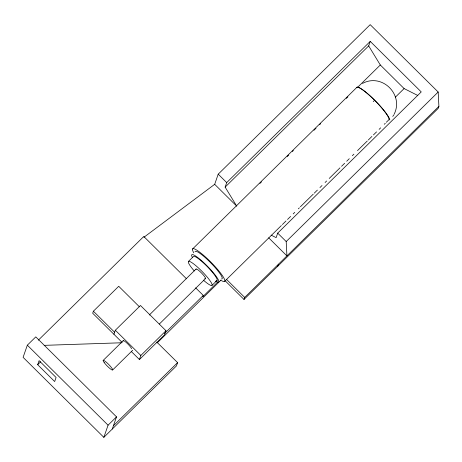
<?xml version="1.0" encoding="UTF-8"?>
<svg xmlns="http://www.w3.org/2000/svg" width="462" height="462" viewBox="0 0 462 462"><rect width="100%" height="100%" fill="white"/><g stroke="black" fill="none" stroke-linecap="round" stroke-linejoin="round"><path stroke-width="0.69" d="M394.253 113.993C403.886 94.473 381.935 72.817 362.503 83.437M112.278 429.036L116.516 416.874L35.776 336.879L27.333 345.183L23.1 357.34L103.84 437.341L176.449 365.904L177.593 362.618L156.837 342.111M37.682 364.703L39.097 360.649L56.093 377.494L54.678 381.548L37.682 364.703L40.662 361.775M139.455 306.837L118.717 286.29L93.388 311.209L92.683 313.236L122.084 342.371M113.929 334.286L115.338 330.232L140.471 305.492L165.979 330.728L164.559 334.806L139.426 359.546L131.266 351.466M103.84 437.341L108.073 425.179L116.516 416.874M139.426 359.546L140.846 355.469L165.979 330.728M143.936 237.26L214.68 184.315L218.208 174.18L370.189 24.659L438.178 92.025L438.9 106.37L438.195 108.397L244 299.451L225.283 280.902M214.68 184.315L236.775 206.208L225.133 187.116L226.709 182.6L370.247 41.389L421.234 91.915L277.702 233.125L276.126 237.641L271.148 235.129M195.651 287.866L203.28 295.42L202.853 296.639L217.931 281.808M244 299.451L244.704 297.424L438.9 106.37M277.772 266.222L278.476 264.195M225.133 187.116L368.67 45.905L370.247 41.389M392.746 116.418L394.028 114.674M38.346 340.171L143.786 236.475L186.498 278.8M192.556 249.001L356.693 87.52A22.8 3.667 45.5 0 1 374.618 100.254A22.8 3.667 45.5 0 1 388.894 119.733L386.324 122.263M259.927 183.431L261.475 181.912M287.197 156.606L288.738 155.088M292.342 151.542L293.37 150.531M313.946 130.284L316.008 128.263M319.606 124.717L320.634 123.706M346.361 98.4L347.903 96.881M357.161 87.768L380.313 64.992L368.67 45.905M194.248 270.951A16.799 2.703 45.5 0 1 188.375 262.497L188.375 261.504L193.445 256.52A16.799 2.703 45.5 0 1 208.368 267.735A16.799 2.703 45.5 0 1 216.308 280.521M103.13 360.452L123.146 340.76M149.313 315.015L196.009 269.075M112.693 369.923L132.704 350.236M159.39 323.983L205.567 278.551M395.362 97.176L404.111 88.571L417.798 95.484M203.303 280.07A16.799 2.703 45.5 0 0 212.052 285.325L217.117 280.342M164.495 333.581L203.28 295.42M157.253 342.839L220.703 280.411M224.757 281.214L281.358 225.531M282.386 224.52L285.99 220.975M287.531 219.456L290.621 216.418M293.191 213.889L294.733 212.37M298.337 208.824L299.364 207.813M300.392 206.803L313.259 194.144M314.287 193.133L317.377 190.096M319.947 187.566L322.008 185.539M325.092 182.502L326.634 180.983M329.21 178.453L340.015 167.822M341.557 166.303L344.646 163.265M346.702 161.244L349.278 158.709M352.362 155.677L353.909 154.158M357.507 150.612L367.284 140.997M368.312 139.98L371.916 136.44M373.458 134.921L376.547 131.884M379.117 129.348L380.665 127.835M384.263 124.29L385.296 123.279M268.682 237.815L286.919 255.89L286.197 241.545L438.178 92.025M113.427 425.745L177.593 362.618M44.19 345.351L121.829 342.764M115.338 330.232L140.846 355.469M380.313 64.992L404.111 88.571M218.208 174.18L226.709 182.6M277.702 233.125L286.197 241.545M226.49 279.377L244.704 297.424M93.388 311.209L114.634 332.259M27.333 345.183L108.073 425.179M212.052 285.325L212.052 284.332A16.799 2.703 45.5 0 0 201.773 271.142L198.654 268.139A16.799 2.703 45.5 0 0 188.375 261.504M123.169 341.031A6 0.964 45.5 0 1 126.732 342.925A6 0.964 45.5 0 1 131.595 348.746M373.215 101.64A22.8 1.109 -45 0 1 374.618 100.254M193.803 252.841A22.8 3.667 45.5 0 1 200.179 252.535A22.8 3.667 45.5 0 1 221.154 273.874A22.8 3.667 45.5 0 1 220.611 280.122M192.284 257.224A19.202 3.09 45.5 0 1 208.171 266.972A19.202 3.09 45.5 0 1 215.379 281.092M195.056 251.634A19.202 3.09 45.5 0 1 211.55 263.652A19.202 3.09 45.5 0 1 221.5 278.961M196.067 269.531A6.751 1.086 45.5 0 1 201.807 273.302A6.751 1.086 45.5 0 1 204.73 278.488M356.6 87.641A23.406 3.765 45.5 0 1 373.689 99.261A23.406 3.765 45.5 0 1 389.807 119.981M104.25 362.641A6.751 1.086 45.5 0 0 112.428 370.056A6.751 1.086 45.5 0 0 107.057 362.861A6.751 1.086 45.5 0 0 104.25 362.641"/></g></svg>
